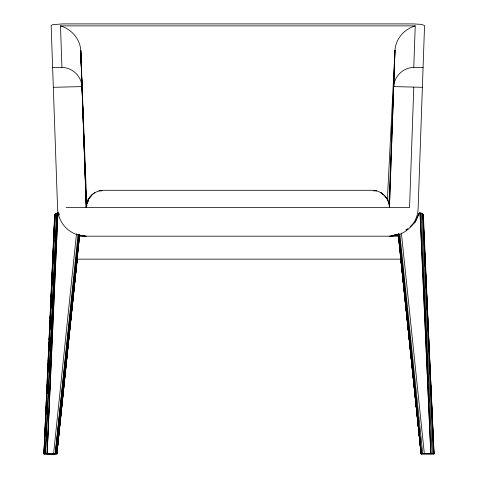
<?xml version="1.0" encoding="UTF-8"?>
<svg xmlns="http://www.w3.org/2000/svg" width="478" height="478" viewBox="0 0 478 478"><rect width="100%" height="100%" fill="white"/><g stroke="black" fill="none" stroke-linecap="round" stroke-linejoin="round"><path stroke-width="0.72" d="M86.829 205.349C85.652 210.481 86.5 204.686 86.709 203.568C88.508 196.004 95.714 190.346 103.463 190.292L372.243 190.292C381.456 190.232 389.51 198.292 389.456 207.5L394.977 50.339C395.575 38.963 404.418 28.931 415.233 25.884L413.775 67.41C403.312 67.601 394.29 76.116 393.705 86.596L422.385 87.301M94.859 192.592C89.661 195.711 86.357 201.441 86.255 207.5L80.728 50.339C80.167 38.957 71.258 28.961 60.479 25.884L61.937 67.41C72.399 67.601 81.421 76.116 82.007 86.596L53.327 87.301M387.371 199.457L394.977 50.339L389.421 206.884M413.775 87.301L409.55 207.5L66.161 207.5M55.107 215.614L55.149 214.449L55 215.913L55.675 213.774L58.011 212.955M389.421 206.819L388.996 203.544L394.977 50.339M55.938 214.544L56.326 213.397L45.524 453.371L57.043 213.122L55.06 214.479L43.892 453.497L47.149 453.347L57.043 213.122L58.716 213.033L59.565 214.945M44.693 442.712L44.526 446.44L44.699 441.965M46.133 409.921L45.936 414.39L46.145 409.927M46.856 393.525L47.083 388.309M47.346 382.346L47.543 377.877M47.806 371.914L48.039 366.698M48.266 361.482L48.529 355.518M48.726 351.043L48.989 345.086M49.216 339.864L49.479 333.907M49.676 329.432L49.939 323.469M50.136 318.999L50.435 312.289M50.596 308.567L50.889 301.857M51.086 297.388L51.385 290.678M51.546 286.955L51.875 279.499M52.006 276.517L52.335 269.066M52.466 266.085L52.825 257.887M53.285 247.455L52.956 254.905L53.291 246.702M53.781 236.275L53.417 244.473L53.757 236.269M54.241 225.843L53.877 234.041L54.265 225.096M54.337 223.608L54.629 215.901L55.675 213.774M54.576 215.931L55.06 214.479L54.576 215.931L43.892 453.951C51.116 454.763 68.252 453.449 47.149 453.347L57.826 213.033M44.221 447.856L43.952 453.813C47.627 453.694 54.874 455.456 56.954 453.216L59.738 425.002M44.287 446.362L44.687 437.424M44.759 435.936L45.159 426.991M45.225 425.504L45.661 415.818M45.733 414.33L46.133 405.386M46.199 403.898L46.605 394.959M46.671 393.466L47.077 384.527M47.173 382.292L47.543 374.101M47.645 371.86L48.051 362.921M48.117 361.434L48.517 352.495M48.589 351.001L48.989 342.063M49.091 339.828L49.461 331.63M49.563 329.396L49.963 320.457M50.029 318.963L50.435 310.025M50.501 308.537L50.901 299.598M51.003 297.358L51.373 289.166M51.475 286.931L51.875 277.993M51.947 276.499L52.347 267.561M52.413 266.067L52.819 257.128M54.331 223.602L54.928 214.742L55 215.913M44.143 454.004L44.209 452.517M44.478 446.56L44.681 442.09M44.944 436.133L45.183 430.917M45.452 424.96L45.649 420.491M45.918 414.528L46.121 410.058M46.39 404.101L46.587 399.632M46.856 393.675L47.095 388.459M47.364 382.502L47.561 378.032M47.83 372.075L48.033 367.606M48.302 361.643L48.499 357.174M48.768 351.216L49.007 346M49.27 340.043L49.473 335.574M49.742 329.617L49.945 325.148M50.214 319.185L50.411 314.715M50.68 308.758L50.913 303.542M51.182 297.585L51.385 293.116M51.654 287.159L51.857 282.689M52.12 276.732L52.359 271.516M52.592 266.3L52.825 261.09M53.094 255.127L53.297 250.657M53.566 244.7L53.763 240.231M54.032 234.274L54.271 229.058M54.534 223.101L54.737 218.631M46.88 393.537L47.083 389.068M47.382 382.364L47.549 378.642M47.854 371.932L48.057 367.463M48.326 361.505L48.523 357.036M48.792 351.073L48.995 346.604M49.294 339.9L49.461 336.171M49.766 329.467L49.963 324.998M50.232 319.041L50.435 314.572M50.704 308.609L50.907 304.139M51.206 297.436L51.373 293.707M51.678 287.003L51.875 282.534M52.144 276.577L52.347 272.107M52.616 266.144L52.819 261.675M53.118 254.971L53.285 251.243M53.59 244.539L53.787 240.07M54.056 234.112L54.259 229.643M54.528 223.68L54.725 219.211M44.329 453.425L55.078 214.443M44.538 446.446L44.675 443.465M45.016 436.02L45.189 432.297M45.53 424.852L45.667 421.871M46.008 414.426L46.145 411.45M46.486 404.006L46.617 401.024M46.958 393.579L47.095 390.598M47.471 382.406L47.573 380.177M47.949 371.986L48.051 369.751M48.427 361.559L48.529 359.325M48.905 351.133L49.007 348.904M49.413 339.966L49.485 338.478M49.891 329.539L49.963 328.051M50.369 319.119L50.441 317.625M50.847 308.692L50.913 307.205M47.149 453.347L57.952 213.033M433.098 453.395L422.325 213.833L423 215.674L423.072 214.789L422.325 213.833L419.989 213.033L430.798 453.347L434.048 453.497M56.607 452.541L56.763 451.059M58.047 438.463L58.202 436.982M59.989 423.568L60.73 415.37M60.969 413.93L61.184 410.925M61.423 409.485L62.098 402.028M62.409 399.847L62.63 396.842M62.863 395.402L63.09 392.396M63.317 390.95L63.544 387.951M63.849 385.764L64.076 382.764M64.303 381.319L64.458 379.06M64.757 376.867L64.99 373.868M65.211 372.422L65.444 369.422M65.743 367.229L65.904 364.977M66.197 362.784L66.358 360.531M66.651 358.339L66.818 356.086M67.183 353.146L67.35 350.9M67.637 348.701L67.804 346.448M68.091 344.256L68.264 342.003M68.623 339.063L68.718 337.558M69.077 334.618L69.226 333.136M69.531 330.173L69.71 327.926M70.063 324.98L70.164 323.481M70.517 320.535L70.625 319.035M70.971 316.089L71.12 314.608M71.425 311.638L71.575 310.156M72.865 297.555L73.015 296.073M56.786 453.986L66.078 363.633M66.215 362.868L66.914 355.483M67.129 353.983L67.446 350.302M67.655 348.797L67.828 346.598M68.109 344.357L68.36 341.411M68.563 339.912L68.814 336.966M69.095 334.731L69.274 332.527M69.549 330.286L69.806 327.34M70.003 325.841L70.188 323.636M70.535 320.66L70.72 318.45M70.989 316.215L71.174 314.01M71.443 311.775L71.634 309.565M71.975 306.589L72.166 304.378M72.429 302.144L72.548 300.68M72.883 297.704L73.08 295.494M73.337 293.259L73.534 291.048M73.869 288.079L73.994 286.603M74.323 283.633L74.526 281.423M74.777 279.188L74.927 277.712M75.309 274.008L75.44 272.532M75.763 269.562L75.894 268.086M76.217 265.123L76.366 263.641M53.632 453.347L76.504 233.724M77.275 258.484L56.9 453.951L79.671 234.806L56.464 453.425L79.24 234.626L55.269 453.371L78.081 234.256M58.083 438.469L58.238 436.988M58.549 434.024L58.704 432.542M59.009 429.579L59.164 428.097M59.475 425.133L59.631 423.651M60.479 415.507L60.634 414.026M60.939 411.062L61.094 409.58M61.405 406.617L61.56 405.135M61.871 402.171L62.02 400.689M62.875 392.54L63.024 391.058M63.335 388.1L63.49 386.618M63.801 383.655L63.956 382.173M64.261 379.209L64.416 377.728M69.513 328.834L69.668 327.358M71.909 305.872L72.064 304.39M74.299 282.91L74.454 281.428M58.997 430.164L59.153 428.682M64.733 375.248L64.888 373.76M67.135 352.238L67.29 350.756M68.605 338.137L68.76 336.655M69.537 329.234L69.692 327.747M70.469 320.326L70.625 318.844M71.007 315.133L71.162 313.646M71.939 306.225L72.094 304.743M72.871 297.322L73.026 295.834M74.341 283.221L74.496 281.733M74.807 278.77L74.962 277.282M75.273 274.312L75.428 272.83M75.739 269.861L75.888 268.379M79.593 236.269L79.724 234.758M56.846 453.867L77.311 258.729L69.543 331.463M56.464 453.425L79.557 234.74M59.045 430.164L59.2 428.682M59.995 421.261L60.15 419.78M60.467 416.81L60.622 415.322M60.939 412.359L61.094 410.871M61.411 407.901L61.572 406.42M61.889 403.45L62.044 401.968M62.361 398.999L62.594 396.77M62.833 394.547L63.072 392.319M63.305 390.09L63.544 387.867M63.783 385.638L64.016 383.41M64.255 381.187L64.488 378.958M64.805 375.989L65.044 373.766M65.283 371.537L65.438 370.056M65.755 367.086L65.988 364.857M66.227 362.635L66.466 360.406M66.699 358.177L66.938 355.955M67.177 353.726L67.488 350.756M67.649 349.275L67.882 347.046M68.121 344.823L68.438 341.854M68.593 340.366L69.382 332.945M55.269 453.371L78.733 234.465M87.599 202.481L88.561 198.896L91.208 196.291M86.255 207.189L86.835 205.116M87.599 202.349L88.561 198.896L86.709 203.568L80.728 50.339L86.255 207.5M86.685 205.283L86.273 206.705L80.728 50.339L86.351 205.671L88.561 198.896L87.104 203.867M419.284 212.955L415.334 221.87L411.116 225.885M398.174 234.244L421.1 453.813L433.857 453.891L423.424 215.901C423.287 213.857 421.118 212.561 419.224 213.033L415.274 221.953L410.005 226.984M55.83 214.341L56.249 213.433M405.918 229.966L407.901 228.992L406.599 229.571M406.013 229.876L407.901 228.992M421.214 453.162L421.046 453.951L421.482 454.022L434.048 453.951L430.905 384.778M398.305 233.999L421.046 453.497L430.798 453.347L420.12 213.033L432.04 453.359L421.243 213.218M44.197 453.138L43.892 453.951M392.898 235.403L397.027 234.459M393.03 235.463L398.037 234.453M392.946 235.517L398.527 234.435M60.479 25.884L415.233 25.884M52.628 67.41L61.937 67.41M413.775 67.41L423.084 67.41M99.012 190.877L101.999 190.877M373.712 190.877L376.7 190.877M79.641 235.552L84.941 235.552M390.879 235.552L398.413 235.552M79.527 236.192L398.419 236.192L400.797 259.142L77.143 259.142M56.518 453.114L56.954 453.216M433.671 453.114L434.108 453.216M382.95 194.695L380.846 192.592L385.352 196.35L387.15 198.896L388.996 203.544M385.047 196.793L387.15 198.896M433.857 453.891L423.072 214.789L423.424 216.898M423.072 214.789L434.048 453.951M422.94 214.425L423.371 216.677M423 215.674L422.851 214.502L422.893 215.369M401.102 259.853L401.263 261.335M401.574 264.298L401.729 265.78M402.046 268.738L402.201 270.219M402.512 273.183L402.751 275.406M402.984 277.622L403.217 279.845M403.45 282.068L403.689 284.291M404 287.248L404.155 288.73M404.472 291.694L404.627 293.175M404.938 296.139L405.099 297.615M405.41 300.578L405.565 302.06M405.882 305.024L406.037 306.506M406.898 314.649L407.053 316.131M407.37 319.089L407.525 320.571M407.836 323.534L407.991 325.016M408.308 327.974L408.463 329.456M400.97 259.984L401.281 262.948M401.436 264.43L401.795 267.322M401.908 268.869L402.267 271.767M402.38 273.314L402.739 276.206M402.846 277.76L403.211 280.646M403.318 282.205L403.707 285.904M403.868 287.386L404.179 290.349M404.334 291.831L404.651 294.795M404.806 296.276L405.117 299.234M405.272 300.716L405.589 303.679M405.744 305.161L406.055 308.125M406.294 310.347L406.527 312.57M406.76 314.787L406.999 317.01M407.465 321.455L407.232 319.232L407.477 322.19M407.704 323.678L408.009 325.799M408.17 328.123L408.487 331.081M408.953 335.526L408.642 332.563L408.893 335.52M409.192 337.749L409.425 339.972M409.658 342.194L409.891 344.417M410.363 348.856L410.13 346.634L410.387 349.591M410.596 351.079L410.835 353.302M411.068 355.524L411.301 357.747M411.618 360.705L411.773 362.187M412.084 365.15L412.245 366.632M412.556 369.596L412.789 371.818M412.944 373.3L413.261 376.258L412.908 373.294M413.494 378.48L413.727 380.703L413.458 378.48M413.966 382.926L414.199 385.149M414.432 387.371L414.671 389.594L414.402 387.365M415.376 396.256L415.609 398.479M415.92 401.442L416.081 402.924M416.547 407.364L416.392 405.888L416.601 408.104M417.019 411.809L416.864 410.327L417.073 412.55M417.408 415.513L417.563 416.995L417.39 415.513M418.818 428.844L418.973 430.325L418.806 428.844M398.198 234.788L398.353 236.269L398.198 234.788M406.061 308.854L400.713 258.49L421.154 453.986M406.222 310.336L406.533 313.299M406.694 314.781L407.005 317.745M407.638 323.672L407.949 326.629M408.11 328.111L408.421 331.075M409.132 337.743L409.443 340.706M409.604 342.188L409.915 345.146M410.548 351.073L410.859 354.037M411.02 355.518L411.331 358.482M411.57 360.705L411.803 362.921M411.964 364.403L412.275 367.367M412.514 369.59L412.747 371.812M413.93 382.92L414.163 385.143M415.346 396.256L415.657 399.214M415.896 401.436L416.129 403.659M401.365 232.983L424.309 453.347M422.677 453.371L399.865 234.256L421.482 453.425L398.622 233.885L421.046 453.497M398.282 234.268L398.437 235.75M400.905 259.488L401.753 267.644M401.879 268.821L404.143 290.636M404.274 291.777L406.533 313.634M406.664 314.733L421.1 453.813M398.622 233.885L421.154 453.461M401.64 263.91L401.795 265.392M402.554 272.813L402.727 274.306M403.54 282.456L403.695 283.938M404 286.908L404.179 288.401M404.908 295.81L405.141 298.033M405.44 301.003L405.595 302.484M405.9 305.454L406.085 306.954M406.354 309.905L406.545 311.405M406.886 315.098L407.041 316.579M407.268 318.802L407.495 321.031M407.8 324L407.997 325.5M408.254 328.446L408.481 330.674M408.708 332.897L408.941 335.126M409.168 337.349L409.395 339.577M409.622 341.8L409.909 344.052M410.154 346.992L410.381 349.221M410.596 350.733L410.841 353.672M411.068 355.895L411.295 358.124M411.522 360.346L411.827 363.316M411.982 364.798L412.281 367.767M412.514 369.99L412.741 372.219M412.89 373.7L413.267 376.7M413.422 378.893L413.727 381.862M413.882 383.344L414.181 386.308M414.336 387.795L414.641 390.759M414.868 392.988L415.627 400.403M415.782 401.89L416.081 404.854M416.236 406.342L416.541 409.305M416.691 410.793L417.073 414.498M417.24 415.286L417.987 423.4M418.136 424.882L421.214 453.867M399.13 233.724L421.482 453.425M423.006 215.913L422.922 214.389L422.994 215.883M423.389 224.098L423.269 221.828L423.365 224.086M423.735 231.585L423.914 235.254M424.219 242.029L424.398 245.668M424.697 252.474L424.888 256.083M425.163 262.034L425.372 266.497M425.653 272.448L425.892 277.658M426.137 282.862L426.358 288.288M426.627 293.277L426.842 298.732M427.075 302.95L427.326 309.176M427.565 313.365L427.81 319.621M428.055 323.779L428.33 330.812M428.539 334.194L428.814 341.256M428.993 343.861L429.298 351.7M429.477 354.276L429.788 362.414M429.967 364.69L430.349 372.876M430.451 375.105L430.833 383.29M423.741 234.017L423.813 235.505M424.219 244.455L424.291 245.949M424.697 254.894L424.769 256.387M425.175 265.338L425.241 266.826M425.653 275.776L425.755 278.011M426.131 286.214L426.233 288.455M426.609 296.659L426.711 298.893M427.087 307.097L427.189 309.332M427.559 317.535L427.696 320.523M428.037 327.98L428.174 330.961M428.515 338.418L428.652 341.4M428.993 348.856L429.13 351.844M429.471 359.301L429.644 363.029M429.949 369.739L430.116 373.467M430.427 380.177L430.594 383.906M430.905 390.622L431.072 394.35M431.383 401.06L431.55 404.788M431.855 411.498L432.064 415.974M432.333 421.943L432.542 426.418M432.811 432.381L433.014 436.856M433.325 443.566L433.492 447.294M423.729 232.29L423.867 235.278M424.237 243.481L424.333 245.722M424.703 253.926L424.805 256.166M425.175 264.37L425.277 266.61M425.647 274.814L425.779 277.802M426.149 286.005L426.251 288.246M426.621 296.45L426.717 298.69M427.087 306.894L427.189 309.135M427.559 317.338L427.661 319.579M428.061 328.529L428.163 330.77M428.533 338.974L428.635 341.214M429.005 349.418L429.101 351.659M429.471 359.862L429.573 362.103M429.979 371.053L430.045 372.547M430.445 381.498L430.517 382.992M430.917 391.942L431.019 394.177M431.389 402.386L431.455 403.88M431.855 412.831L431.927 414.324M432.363 424.022L432.429 425.51M432.829 434.466L432.901 435.954M433.301 444.91L433.367 446.398M419.224 213.033L419.224 214.084M389.456 236.192A28.686 28.686 0 0 0 418.125 208.51L424.554 25.519L421.249 24.372L413.183 23.9L62.522 23.9L52.652 24.707L51.152 25.519L57.581 208.51A28.686 28.686 0 0 0 86.255 236.192M45.183 431.532L44.986 436.008L45.171 431.532M45.643 421.1L45.476 424.828L45.643 421.106M46.593 399.489L46.396 403.958L46.611 399.5M79.802 234.985L79.647 236.467L79.802 234.985M415.137 394.033L414.982 392.552L415.107 394.033M418.035 421.441L417.802 419.218L418.017 421.435M418.507 425.88L418.352 424.398L418.489 425.88M419.445 434.771L419.29 433.289L419.433 434.771M419.917 439.21L419.756 437.734L419.905 439.21M420.383 443.656L420.228 442.174L420.377 443.656"/></g></svg>
